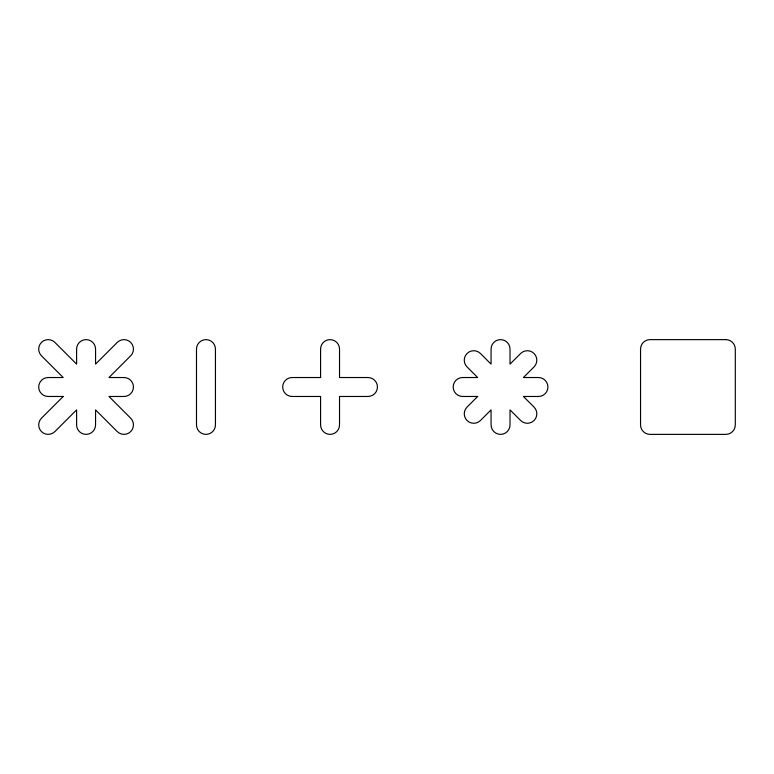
<?xml version="1.0" encoding="UTF-8"?>
<svg xmlns="http://www.w3.org/2000/svg" width="774" height="774" viewBox="0 0 774 774"><rect width="100%" height="100%" fill="white"/><g stroke="black" fill="none" stroke-linecap="round" stroke-linejoin="round"><path stroke-width="1.16" d="M63.207 396.472L41.477 418.202A9.472 9.472 0 0 0 41.477 431.602A9.472 9.472 0 0 0 54.877 431.602L76.607 409.881L76.607 424.907A9.472 9.472 0 0 0 86.078 434.378A9.472 9.472 0 0 0 95.56 424.907L95.56 409.881L117.28 431.602A9.472 9.472 0 0 0 130.68 431.602A9.472 9.472 0 0 0 130.68 418.202L108.96 396.472L123.985 396.472A9.472 9.472 0 0 0 133.457 387A9.472 9.472 0 0 0 123.985 377.528L108.96 377.528L130.68 355.798A9.472 9.472 0 0 0 130.68 342.398A9.472 9.472 0 0 0 117.28 342.398L95.56 364.119L95.56 349.093A9.472 9.472 0 0 0 86.078 339.622A9.472 9.472 0 0 0 76.607 349.093L76.607 364.119L54.877 342.398A9.472 9.472 0 0 0 41.477 342.398A9.472 9.472 0 0 0 41.477 355.798L63.207 377.528L48.172 377.528A9.472 9.472 0 0 0 38.7 387A9.472 9.472 0 0 0 48.172 396.472L63.207 396.472M477.664 396.472L467.041 407.105A9.472 9.472 0 0 0 467.041 420.505A9.472 9.472 0 0 0 480.441 420.505L491.064 409.881L491.064 424.907A9.472 9.472 0 0 0 500.546 434.378A9.472 9.472 0 0 0 510.018 424.907L510.018 409.881L520.641 420.505A9.472 9.472 0 0 0 534.05 420.505A9.472 9.472 0 0 0 534.05 407.105L523.418 396.472L538.443 396.472A9.472 9.472 0 0 0 547.924 387A9.472 9.472 0 0 0 538.443 377.528L523.418 377.528L534.05 366.895A9.472 9.472 0 0 0 534.05 353.495A9.472 9.472 0 0 0 520.641 353.495L510.018 364.119L510.018 349.093A9.472 9.472 0 0 0 500.546 339.622A9.472 9.472 0 0 0 491.064 349.093L491.064 364.119L480.441 353.495A9.472 9.472 0 0 0 467.041 353.495A9.472 9.472 0 0 0 467.041 366.895L477.664 377.528L462.639 377.528A9.472 9.472 0 0 0 453.167 387A9.472 9.472 0 0 0 462.639 396.472L477.664 396.472M725.828 339.622L650.015 339.622A9.472 9.472 0 0 0 640.543 349.093L640.543 424.907A9.472 9.472 0 0 0 650.015 434.378L725.828 434.378A9.472 9.472 0 0 0 735.3 424.907L735.3 349.093A9.472 9.472 0 0 0 725.828 339.622M320.581 377.528L292.156 377.528A9.472 9.472 0 0 0 282.684 387A9.472 9.472 0 0 0 292.156 396.472L320.581 396.472L320.581 424.907A9.472 9.472 0 0 0 330.063 434.378A9.472 9.472 0 0 0 339.534 424.907L339.534 396.472L367.96 396.472A9.472 9.472 0 0 0 377.441 387A9.472 9.472 0 0 0 367.96 377.528L339.534 377.528L339.534 349.093A9.472 9.472 0 0 0 330.063 339.622A9.472 9.472 0 0 0 320.581 349.093L320.581 377.528M215.443 424.907L215.443 349.093A9.472 9.472 0 0 0 205.971 339.622A9.472 9.472 0 0 0 196.49 349.093L196.49 424.907A9.472 9.472 0 0 0 205.971 434.378A9.472 9.472 0 0 0 215.443 424.907"/></g></svg>
